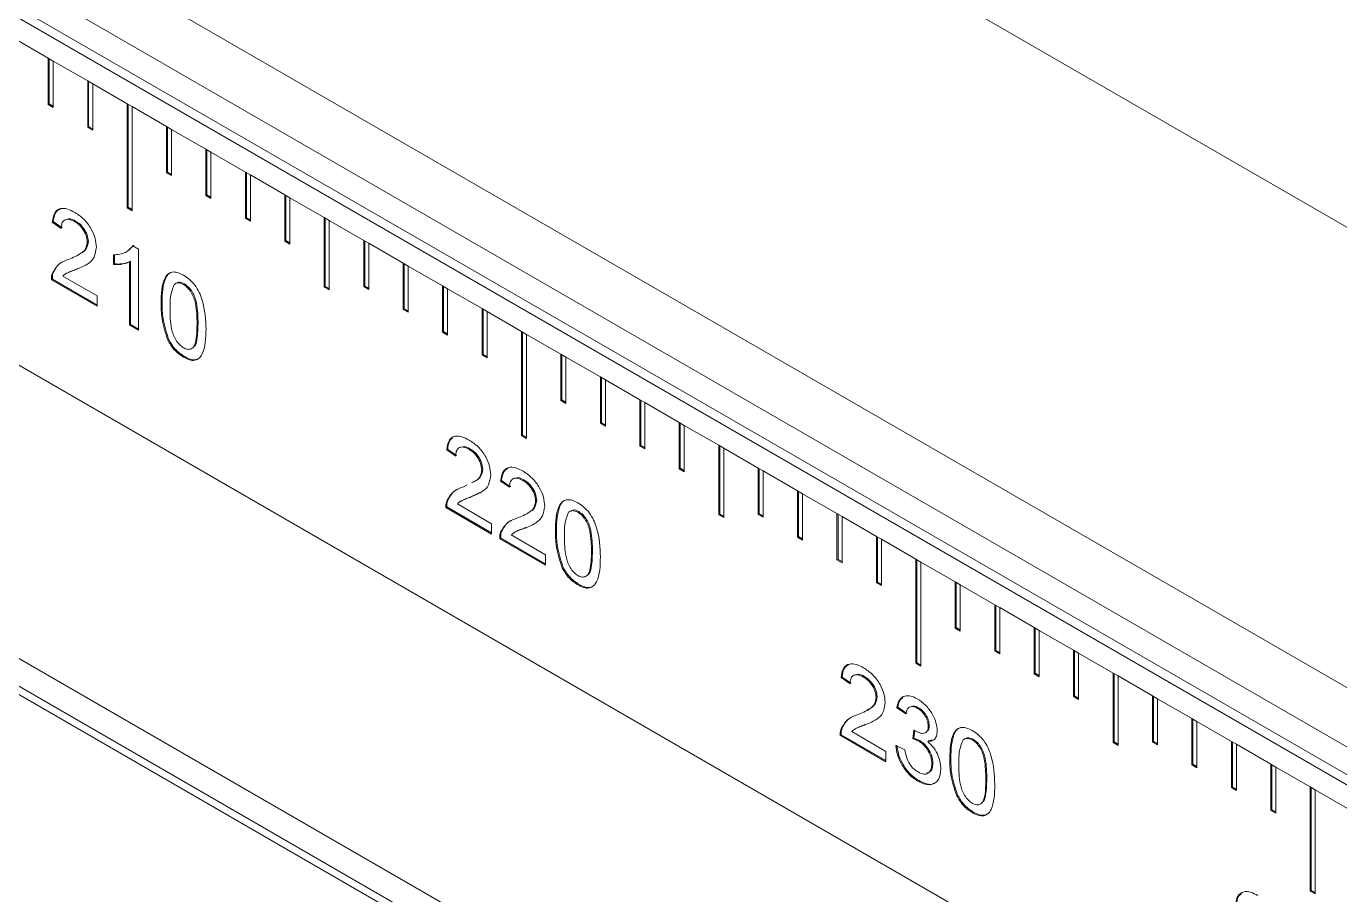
# Model space of a CAD drawing. Header units: inches. Extents: x 0.1 to 10.9, y 0 to 8.5.
# Drawn here: x 10.1763 to 10.4854, y 2.1409 to 2.3452 of the extents above; entities that cross this region are included whole.
import ezdxf

# ---------------------------------------------------------------- set-up
doc = ezdxf.new("R2010")
doc.units = ezdxf.units.IN
doc.header["$MEASUREMENT"] = 0

msp = doc.modelspace()

# ---------------------------------------------------------------- linework, layer by layer
at = {"color": 7, "linetype": 'Continuous', "lineweight": 18}
for p, q in [((10.68791, 2.18192), (8.36789, 3.52124)), ((10.5941, 2.12777), (8.27408, 3.46708)), ((8.25428, 3.45565), (10.5743, 2.11634)), ((10.57637, 2.11753), (8.25635, 3.45685)), ((10.5941, 2.11386), (8.27408, 3.45318)), ((8.25428, 3.374), (10.56959, 2.0374)), ((10.5743, 2.03468), (8.25428, 3.374)), ((10.57666, 1.95585), (8.25664, 3.29517)), ((8.25831, 3.29613), (10.57833, 1.95682)), ((10.59669, 1.95278), (8.27668, 3.2921)), ((10.1815, 2.33765), (10.1734, 2.34233)), ((10.18268, 2.33697), (10.1815, 2.33765)), ((10.1815, 2.33765), (10.1815, 2.32677)), ((10.18173, 2.33752), (10.18173, 2.3269)), ((10.19078, 2.3323), (10.18268, 2.33697)), ((10.18268, 2.32609), (10.18268, 2.33697)), ((10.19196, 2.33162), (10.19078, 2.3323)), ((10.19078, 2.3323), (10.19078, 2.32141)), ((10.19101, 2.33216), (10.19101, 2.32155)), ((10.20006, 2.32694), (10.19196, 2.33162)), ((10.19196, 2.32073), (10.19196, 2.33162)), ((10.18173, 2.3269), (10.1815, 2.32677)), ((10.1815, 2.32677), (10.18268, 2.32609)), ((10.18173, 2.3269), (10.18268, 2.32636)), ((10.20124, 2.32626), (10.20006, 2.32694)), ((10.20006, 2.32694), (10.20006, 2.30244)), ((10.20029, 2.3268), (10.20029, 2.30258)), ((10.20934, 2.32158), (10.20124, 2.32626)), ((10.20124, 2.30176), (10.20124, 2.32626)), ((10.19101, 2.32155), (10.19078, 2.32141)), ((10.19078, 2.32141), (10.19196, 2.32073)), ((10.19101, 2.32155), (10.19196, 2.321)), ((10.21052, 2.3209), (10.20934, 2.32158)), ((10.20934, 2.32158), (10.20934, 2.3107)), ((10.20957, 2.32145), (10.20957, 2.31083)), ((10.21862, 2.31623), (10.21052, 2.3209)), ((10.21052, 2.31002), (10.21052, 2.3209)), ((10.21979, 2.31555), (10.21862, 2.31623)), ((10.21862, 2.31623), (10.21862, 2.30534)), ((10.21885, 2.31609), (10.21885, 2.30548)), ((10.2279, 2.31087), (10.21979, 2.31555)), ((10.21979, 2.30466), (10.21979, 2.31555)), ((10.20957, 2.31083), (10.20934, 2.3107)), ((10.20934, 2.3107), (10.21052, 2.31002)), ((10.20957, 2.31083), (10.21052, 2.31029)), ((10.22907, 2.31019), (10.2279, 2.31087)), ((10.2279, 2.31087), (10.2279, 2.29998)), ((10.22813, 2.31073), (10.22813, 2.30012)), ((10.23718, 2.30551), (10.22907, 2.31019)), ((10.22907, 2.2993), (10.22907, 2.31019)), ((10.23835, 2.30483), (10.23718, 2.30551)), ((10.23718, 2.30551), (10.23718, 2.29463)), ((10.20029, 2.30258), (10.20006, 2.30244)), ((10.20006, 2.30244), (10.20124, 2.30176)), ((10.20029, 2.30258), (10.20124, 2.30204)), ((10.21885, 2.30548), (10.21862, 2.30534)), ((10.21862, 2.30534), (10.21979, 2.30466)), ((10.21885, 2.30548), (10.21979, 2.30493)), ((10.23741, 2.30538), (10.23741, 2.29476)), ((10.24646, 2.30016), (10.23835, 2.30483)), ((10.23835, 2.29394), (10.23835, 2.30483)), ((10.18793, 2.29935), (10.1877, 2.29922)), ((10.22813, 2.30012), (10.2279, 2.29998)), ((10.2279, 2.29998), (10.22907, 2.2993)), ((10.22813, 2.30012), (10.22907, 2.29957)), ((10.24763, 2.29948), (10.24646, 2.30016)), ((10.24646, 2.30016), (10.24646, 2.28382)), ((10.24669, 2.30002), (10.24669, 2.28396)), ((10.25573, 2.2948), (10.24763, 2.29948)), ((10.24763, 2.28314), (10.24763, 2.29948)), ((10.18269, 2.2992), (10.18246, 2.29907)), ((10.18457, 2.2976), (10.18246, 2.29907)), ((10.18481, 2.29774), (10.18269, 2.2992)), ((10.19094, 2.29453), (10.1907, 2.2944)), ((10.20049, 2.2926), (10.20164, 2.29364)), ((10.2014, 2.2935), (10.20276, 2.29272)), ((10.23741, 2.29476), (10.23718, 2.29463)), ((10.23718, 2.29463), (10.23835, 2.29394)), ((10.23741, 2.29476), (10.23835, 2.29422)), ((10.25691, 2.29412), (10.25573, 2.2948)), ((10.25573, 2.2948), (10.25573, 2.28391)), ((10.25597, 2.29466), (10.25597, 2.28405)), ((10.26501, 2.28944), (10.25691, 2.29412)), ((10.25691, 2.28323), (10.25691, 2.29412)), ((10.19684, 2.28912), (10.19684, 2.29137)), ((10.19707, 2.28926), (10.19707, 2.29151)), ((10.20276, 2.29272), (10.20276, 2.27366)), ((10.1827, 2.28721), (10.18247, 2.28708)), ((10.18598, 2.28714), (10.18569, 2.28697)), ((10.18848, 2.28816), (10.18824, 2.28802)), ((10.19707, 2.28926), (10.19684, 2.28912)), ((10.20088, 2.28987), (10.20065, 2.28973)), ((10.20065, 2.27489), (10.20065, 2.28973)), ((10.20088, 2.27502), (10.20088, 2.28987)), ((10.26619, 2.28876), (10.26501, 2.28944)), ((10.26501, 2.28944), (10.26501, 2.27855)), ((10.26525, 2.28931), (10.26525, 2.27869)), ((10.27429, 2.28408), (10.26619, 2.28876)), ((10.26619, 2.27787), (10.26619, 2.28876)), ((10.18248, 2.28565), (10.18224, 2.28551)), ((10.19303, 2.27928), (10.18224, 2.28551)), ((10.19303, 2.27955), (10.18248, 2.28565)), ((10.18496, 2.28638), (10.19303, 2.28172)), ((10.21171, 2.28478), (10.21142, 2.28461)), ((10.21355, 2.28456), (10.21332, 2.28443)), ((10.24669, 2.28396), (10.24646, 2.28382)), ((10.24669, 2.28396), (10.24763, 2.28342)), ((10.25597, 2.28405), (10.25573, 2.28391)), ((10.25573, 2.28391), (10.25691, 2.28323)), ((10.25597, 2.28405), (10.25691, 2.2835)), ((10.27547, 2.2834), (10.27429, 2.28408)), ((10.27429, 2.28408), (10.27429, 2.2732)), ((10.27453, 2.28395), (10.27453, 2.27333)), ((10.19303, 2.28172), (10.19303, 2.27928)), ((10.24646, 2.28382), (10.24763, 2.28314)), ((10.28357, 2.27873), (10.27547, 2.2834)), ((10.27547, 2.27252), (10.27547, 2.2834)), ((10.20829, 2.28014), (10.20805, 2.28001)), ((10.26525, 2.27869), (10.26501, 2.27855)), ((10.26501, 2.27855), (10.26619, 2.27787)), ((10.26525, 2.27869), (10.26619, 2.27815)), ((10.28475, 2.27805), (10.28357, 2.27873)), ((10.28357, 2.27873), (10.28357, 2.26784)), ((10.28381, 2.27859), (10.28381, 2.26798)), ((10.29285, 2.27337), (10.28475, 2.27805)), ((10.28475, 2.26716), (10.28475, 2.27805)), ((10.20088, 2.27502), (10.20065, 2.27489)), ((10.20276, 2.27366), (10.20065, 2.27489)), ((10.20276, 2.27394), (10.20088, 2.27502)), ((10.21675, 2.27527), (10.21651, 2.27513)), ((10.27453, 2.27333), (10.27429, 2.2732)), ((10.27429, 2.2732), (10.27547, 2.27252)), ((10.27453, 2.27333), (10.27547, 2.27279)), ((10.29403, 2.27269), (10.29285, 2.27337)), ((10.29285, 2.27337), (10.29285, 2.24887)), ((10.29309, 2.27323), (10.29309, 2.24901)), ((10.30213, 2.26801), (10.29403, 2.27269)), ((10.29403, 2.24819), (10.29403, 2.27269)), ((10.20989, 2.27141), (10.20965, 2.27128)), ((10.21357, 2.26745), (10.21334, 2.26732)), ((10.28381, 2.26798), (10.28357, 2.26784)), ((10.28357, 2.26784), (10.28475, 2.26716)), ((10.28381, 2.26798), (10.28475, 2.26743)), ((10.30331, 2.26733), (10.30213, 2.26801)), ((10.30213, 2.26801), (10.30213, 2.25713)), ((10.30237, 2.26788), (10.30237, 2.25726)), ((10.31141, 2.26266), (10.30331, 2.26733)), ((10.30331, 2.25645), (10.30331, 2.26733)), ((10.31259, 2.26198), (10.31141, 2.26266)), ((10.31141, 2.26266), (10.31141, 2.25177)), ((10.31165, 2.26252), (10.31165, 2.25191)), ((10.32069, 2.2573), (10.31259, 2.26198)), ((10.31259, 2.25109), (10.31259, 2.26198)), ((10.30237, 2.25726), (10.30213, 2.25713)), ((10.30213, 2.25713), (10.30331, 2.25645)), ((10.30237, 2.25726), (10.30331, 2.25672)), ((10.32187, 2.25662), (10.32069, 2.2573)), ((10.32069, 2.2573), (10.32069, 2.24641)), ((10.32093, 2.25716), (10.32093, 2.24655)), ((10.32997, 2.25194), (10.32187, 2.25662)), ((10.32187, 2.24573), (10.32187, 2.25662)), ((10.31165, 2.25191), (10.31141, 2.25177)), ((10.31141, 2.25177), (10.31259, 2.25109)), ((10.31165, 2.25191), (10.31259, 2.25136)), ((10.33115, 2.25126), (10.32997, 2.25194)), ((10.32997, 2.25194), (10.32997, 2.24106)), ((10.33021, 2.25181), (10.33021, 2.24119)), ((10.33925, 2.24659), (10.33115, 2.25126)), ((10.33115, 2.24037), (10.33115, 2.25126)), ((10.29309, 2.24901), (10.29285, 2.24887)), ((10.29285, 2.24887), (10.29403, 2.24819)), ((10.29309, 2.24901), (10.29403, 2.24847)), ((10.27549, 2.24563), (10.27525, 2.2455)), ((10.27737, 2.24403), (10.27525, 2.2455)), ((10.2776, 2.24417), (10.27549, 2.24563)), ((10.28073, 2.24578), (10.28049, 2.24565)), ((10.32093, 2.24655), (10.32069, 2.24641)), ((10.32069, 2.24641), (10.32187, 2.24573)), ((10.32093, 2.24655), (10.32187, 2.246)), ((10.34043, 2.24591), (10.33925, 2.24659)), ((10.33925, 2.24659), (10.33925, 2.23025)), ((10.33949, 2.24645), (10.33949, 2.23039)), ((10.34853, 2.24123), (10.34043, 2.24591)), ((10.34043, 2.22957), (10.34043, 2.24591)), ((10.28374, 2.24096), (10.2835, 2.24083)), ((10.33021, 2.24119), (10.32997, 2.24106)), ((10.32997, 2.24106), (10.33115, 2.24037)), ((10.33021, 2.24119), (10.33115, 2.24065)), ((10.34971, 2.24055), (10.34853, 2.24123)), ((10.34853, 2.24123), (10.34853, 2.23034)), ((10.34877, 2.24109), (10.34877, 2.23048)), ((10.28818, 2.23831), (10.28794, 2.23817)), ((10.29006, 2.2367), (10.28794, 2.23817)), ((10.29029, 2.23684), (10.28818, 2.23831)), ((10.29342, 2.23846), (10.29318, 2.23832)), ((10.35781, 2.23587), (10.34971, 2.24055)), ((10.34971, 2.22966), (10.34971, 2.24055)), ((10.27907, 2.23674), (10.2801, 2.23725)), ((10.28127, 2.23459), (10.28104, 2.23445)), ((10.28373, 2.23582), (10.28127, 2.23459)), ((10.35899, 2.23519), (10.35781, 2.23587)), ((10.35781, 2.23587), (10.35781, 2.22498)), ((10.35805, 2.23574), (10.35805, 2.22512)), ((10.36709, 2.23051), (10.35899, 2.23519)), ((10.35899, 2.2243), (10.35899, 2.23519)), ((10.27528, 2.23208), (10.27504, 2.23194)), ((10.28583, 2.22571), (10.27504, 2.23194)), ((10.2755, 2.23364), (10.27526, 2.23351)), ((10.28583, 2.22598), (10.27528, 2.23208)), ((10.27776, 2.23281), (10.28583, 2.22815)), ((10.27878, 2.23357), (10.27848, 2.2334)), ((10.29643, 2.23364), (10.29619, 2.2335)), ((10.30451, 2.23121), (10.30421, 2.23104)), ((10.30635, 2.23099), (10.30611, 2.23086)), ((10.33949, 2.23039), (10.33925, 2.23025)), ((10.33925, 2.23025), (10.34043, 2.22957)), ((10.33949, 2.23039), (10.34043, 2.22985)), ((10.34877, 2.23048), (10.34853, 2.23034)), ((10.34853, 2.23034), (10.34971, 2.22966)), ((10.34877, 2.23048), (10.34971, 2.22993)), ((10.36827, 2.22983), (10.36709, 2.23051)), ((10.36709, 2.23051), (10.36709, 2.21963)), ((10.36733, 2.23038), (10.36733, 2.21976)), ((10.37637, 2.22516), (10.36827, 2.22983)), ((10.36827, 2.21895), (10.36827, 2.22983)), ((10.28583, 2.22815), (10.28583, 2.22571)), ((10.28819, 2.22632), (10.28795, 2.22618)), ((10.29045, 2.22549), (10.29852, 2.22083)), ((10.29147, 2.22624), (10.29118, 2.22607)), ((10.29397, 2.22726), (10.29373, 2.22713)), ((10.30108, 2.22657), (10.30085, 2.22644)), ((10.37755, 2.22448), (10.37637, 2.22516)), ((10.37637, 2.22516), (10.37637, 2.21427)), ((10.28797, 2.22475), (10.28773, 2.22461)), ((10.29852, 2.21839), (10.28773, 2.22461)), ((10.29852, 2.21866), (10.28797, 2.22475)), ((10.35805, 2.22512), (10.35781, 2.22498)), ((10.35781, 2.22498), (10.35899, 2.2243)), ((10.35805, 2.22512), (10.35899, 2.22458)), ((10.37661, 2.22502), (10.37661, 2.21441)), ((10.38565, 2.2198), (10.37755, 2.22448)), ((10.37755, 2.21359), (10.37755, 2.22448)), ((10.29852, 2.22083), (10.29852, 2.21839)), ((10.30954, 2.2217), (10.30931, 2.22156)), ((10.36733, 2.21976), (10.36709, 2.21963)), ((10.36709, 2.21963), (10.36827, 2.21895)), ((10.36733, 2.21976), (10.36827, 2.21922)), ((10.38683, 2.21912), (10.38565, 2.2198)), ((10.38565, 2.2198), (10.38565, 2.1953)), ((10.38589, 2.21966), (10.38589, 2.19544)), ((10.39493, 2.21444), (10.38683, 2.21912)), ((10.38683, 2.19462), (10.38683, 2.21912)), ((10.30268, 2.21784), (10.30245, 2.21771)), ((10.30637, 2.21388), (10.30613, 2.21375)), ((10.37661, 2.21441), (10.37637, 2.21427)), ((10.37637, 2.21427), (10.37755, 2.21359)), ((10.37661, 2.21441), (10.37755, 2.21386)), ((10.39611, 2.21376), (10.39493, 2.21444)), ((10.39493, 2.21444), (10.39493, 2.20356)), ((10.39516, 2.21431), (10.39516, 2.20369)), ((10.40421, 2.20909), (10.39611, 2.21376)), ((10.39611, 2.20288), (10.39611, 2.21376)), ((10.40539, 2.20841), (10.40421, 2.20909)), ((10.40421, 2.20909), (10.40421, 2.1982)), ((10.40444, 2.20895), (10.40444, 2.19834)), ((10.41349, 2.20373), (10.40539, 2.20841)), ((10.40539, 2.19752), (10.40539, 2.20841)), ((10.39516, 2.20369), (10.39493, 2.20356)), ((10.39493, 2.20356), (10.39611, 2.20288)), ((10.39516, 2.20369), (10.39611, 2.20315)), ((10.41467, 2.20305), (10.41349, 2.20373)), ((10.41349, 2.20373), (10.41349, 2.19284)), ((10.41372, 2.20359), (10.41372, 2.19298)), ((10.42277, 2.19837), (10.41467, 2.20305)), ((10.41467, 2.19216), (10.41467, 2.20305)), ((10.40444, 2.19834), (10.40421, 2.1982)), ((10.40421, 2.1982), (10.40539, 2.19752)), ((10.40444, 2.19834), (10.40539, 2.19779)), ((10.42395, 2.19769), (10.42277, 2.19837)), ((10.42277, 2.19837), (10.42277, 2.18749)), ((10.423, 2.19824), (10.423, 2.18762)), ((10.43205, 2.19302), (10.42395, 2.19769)), ((10.42395, 2.1868), (10.42395, 2.19769)), ((10.38589, 2.19544), (10.38565, 2.1953)), ((10.38565, 2.1953), (10.38683, 2.19462)), ((10.38589, 2.19544), (10.38683, 2.1949)), ((10.36828, 2.19206), (10.36805, 2.19193)), ((10.37016, 2.19046), (10.36805, 2.19193)), ((10.3704, 2.1906), (10.36828, 2.19206)), ((10.37353, 2.19221), (10.37329, 2.19208)), ((10.41372, 2.19298), (10.41349, 2.19284)), ((10.41349, 2.19284), (10.41467, 2.19216)), ((10.41372, 2.19298), (10.41467, 2.19243)), ((10.43323, 2.19233), (10.43205, 2.19302)), ((10.43205, 2.19302), (10.43205, 2.17668)), ((10.43228, 2.19288), (10.43228, 2.17682)), ((10.44133, 2.18766), (10.43323, 2.19233)), ((10.43323, 2.176), (10.43323, 2.19233)), ((10.37653, 2.18739), (10.3763, 2.18726)), ((10.3814, 2.18498), (10.38116, 2.18484)), ((10.38351, 2.18351), (10.3814, 2.18498)), ((10.423, 2.18762), (10.42277, 2.18749)), ((10.42277, 2.18749), (10.42395, 2.1868)), ((10.423, 2.18762), (10.42395, 2.18708)), ((10.44251, 2.18698), (10.44133, 2.18766)), ((10.44133, 2.18766), (10.44133, 2.17677)), ((10.44156, 2.18752), (10.44156, 2.17691)), ((10.45061, 2.1823), (10.44251, 2.18698)), ((10.44251, 2.17609), (10.44251, 2.18698)), ((10.38328, 2.18338), (10.38116, 2.18484)), ((10.38629, 2.18484), (10.38605, 2.18471)), ((10.45179, 2.18162), (10.45061, 2.1823)), ((10.45061, 2.1823), (10.45061, 2.17141)), ((10.45084, 2.18217), (10.45084, 2.17155)), ((10.36829, 2.18007), (10.36806, 2.17994)), ((10.37055, 2.17924), (10.37862, 2.17458)), ((10.37157, 2.18), (10.37128, 2.17983)), ((10.37407, 2.18102), (10.37383, 2.18088)), ((10.38495, 2.17753), (10.38517, 2.1796)), ((10.38519, 2.17766), (10.38537, 2.17946)), ((10.3888, 2.18067), (10.38857, 2.18053)), ((10.45989, 2.17694), (10.45179, 2.18162)), ((10.45179, 2.17073), (10.45179, 2.18162)), ((10.36807, 2.17851), (10.36784, 2.17837)), ((10.37862, 2.17214), (10.36784, 2.17837)), ((10.37862, 2.17241), (10.36807, 2.17851)), ((10.38095, 2.17593), (10.38307, 2.17495)), ((10.38519, 2.17766), (10.38495, 2.17753)), ((10.38655, 2.17713), (10.38632, 2.177)), ((10.38867, 2.17705), (10.38843, 2.17691)), ((10.38949, 2.17727), (10.38867, 2.17705)), ((10.3973, 2.17764), (10.39701, 2.17747)), ((10.39914, 2.17742), (10.39891, 2.17729)), ((10.43228, 2.17682), (10.43205, 2.17668)), ((10.43205, 2.17668), (10.43323, 2.176)), ((10.43228, 2.17682), (10.43323, 2.17628)), ((10.44156, 2.17691), (10.44133, 2.17677)), ((10.44133, 2.17677), (10.44251, 2.17609)), ((10.44156, 2.17691), (10.44251, 2.17636)), ((10.46106, 2.17626), (10.45989, 2.17694)), ((10.45989, 2.17694), (10.45989, 2.16606)), ((10.46012, 2.17681), (10.46012, 2.16619)), ((10.46917, 2.17159), (10.46106, 2.17626)), ((10.46106, 2.16538), (10.46106, 2.17626)), ((10.37862, 2.17458), (10.37862, 2.17214)), ((10.39388, 2.173), (10.39364, 2.17287)), ((10.38965, 2.1718), (10.38941, 2.17167)), ((10.45084, 2.17155), (10.45061, 2.17141)), ((10.45061, 2.17141), (10.45179, 2.17073)), ((10.45084, 2.17155), (10.45179, 2.17101)), ((10.47034, 2.17091), (10.46917, 2.17159)), ((10.46917, 2.17159), (10.46917, 2.1607)), ((10.4694, 2.17145), (10.4694, 2.16084)), ((10.47845, 2.16623), (10.47034, 2.17091)), ((10.47034, 2.16002), (10.47034, 2.17091)), ((10.38632, 2.16773), (10.38608, 2.16759)), ((10.40234, 2.16813), (10.4021, 2.16799)), ((10.39548, 2.16427), (10.39525, 2.16414)), ((10.46012, 2.16619), (10.45989, 2.16606)), ((10.45989, 2.16606), (10.46106, 2.16538)), ((10.46012, 2.16619), (10.46106, 2.16565)), ((10.47962, 2.16555), (10.47845, 2.16623)), ((10.47845, 2.16623), (10.47845, 2.14173)), ((10.47868, 2.16609), (10.47868, 2.14187)), ((10.48773, 2.16087), (10.47962, 2.16555)), ((10.47962, 2.14105), (10.47962, 2.16555)), ((10.39917, 2.16031), (10.39893, 2.16017)), ((10.4694, 2.16084), (10.46917, 2.1607)), ((10.46917, 2.1607), (10.47034, 2.16002)), ((10.4694, 2.16084), (10.47034, 2.16029)), ((10.47868, 2.14187), (10.47845, 2.14173)), ((10.47845, 2.14173), (10.47962, 2.14105)), ((10.47868, 2.14187), (10.47962, 2.14133))]:
    msp.add_line(p, q, dxfattribs=at)
for points, knots in [([(10.18246, 2.29907), (10.18258, 2.29984), (10.18282, 2.30139), (10.18424, 2.30244), (10.18601, 2.30228), (10.18716, 2.30169), (10.18774, 2.30139)], [0, 0, 0, 0, 0.280256, 0.558866, 0.779117, 1, 1, 1, 1]), ([(10.18269, 2.2992), (10.1828, 2.3), (10.183, 2.3015), (10.18402, 2.30202), (10.18449, 2.30226)], [0, 0, 0, 0, 0.537162, 1, 1, 1, 1]), ([(10.1877, 2.29922), (10.18724, 2.29944), (10.18633, 2.29989), (10.18523, 2.29967), (10.18465, 2.29879), (10.1846, 2.298), (10.18457, 2.2976)], [0, 0, 0, 0, 0.280431, 0.55946, 0.779357, 1, 1, 1, 1]), ([(10.18793, 2.29935), (10.18746, 2.29961), (10.18675, 2.29999), (10.18621, 2.29981), (10.18602, 2.29975)], [0, 0, 0, 0, 0.662051, 1, 1, 1, 1]), ([(10.18774, 2.30139), (10.18846, 2.30091), (10.1899, 2.29997), (10.19162, 2.29766), (10.19267, 2.29524), (10.19277, 2.29388), (10.19282, 2.2932)], [0, 0, 0, 0, 0.280492, 0.559664, 0.7797671, 1, 1, 1, 1]), ([(10.19094, 2.29453), (10.19088, 2.29505), (10.19077, 2.29609), (10.18992, 2.29761), (10.18893, 2.29871), (10.18826, 2.29914), (10.18793, 2.29935)], [0, 0, 0, 0, 0.279069, 0.55859, 0.779053, 1, 1, 1, 1]), ([(10.1907, 2.2944), (10.19065, 2.29492), (10.19054, 2.29595), (10.18968, 2.29747), (10.18869, 2.29857), (10.18803, 2.299), (10.1877, 2.29922)], [0, 0, 0, 0, 0.279069, 0.55859, 0.779053, 1, 1, 1, 1]), ([(10.18627, 2.29031), (10.18732, 2.29074), (10.18879, 2.29135), (10.19041, 2.29268), (10.19061, 2.29382), (10.1907, 2.2944)], [0, 0, 0, 0, 0.561302, 0.781371, 1, 1, 1, 1]), ([(10.19282, 2.2932), (10.19271, 2.29235), (10.19248, 2.29066), (10.19071, 2.28905), (10.18918, 2.28841), (10.18824, 2.28802)], [0, 0, 0, 0, 0.278756, 0.558831, 1, 1, 1, 1]), ([(10.18924, 2.29181), (10.18935, 2.29186), (10.18986, 2.2921), (10.19064, 2.29283), (10.19084, 2.29397), (10.19094, 2.29453)], [0, 0, 0, 0, 0.118446, 0.5606688, 1, 1, 1, 1]), ([(10.19684, 2.29137), (10.19787, 2.29145), (10.1997, 2.29159), (10.20088, 2.29292), (10.2014, 2.2935)], [0, 0, 0, 0, 0.560432, 1, 1, 1, 1]), ([(10.18247, 2.28708), (10.18299, 2.28795), (10.18394, 2.28953), (10.18556, 2.29007), (10.18627, 2.29031)], [0, 0, 0, 0, 0.5583683, 1, 1, 1, 1]), ([(10.18224, 2.28551), (10.18225, 2.28583), (10.18226, 2.2864), (10.1824, 2.28687), (10.18247, 2.28708)], [0, 0, 0, 0, 0.559966, 1, 1, 1, 1]), ([(10.18248, 2.28565), (10.18249, 2.28597), (10.1825, 2.28654), (10.18264, 2.28701), (10.1827, 2.28721)], [0, 0, 0, 0, 0.559966, 1, 1, 1, 1]), ([(10.1827, 2.28721), (10.1832, 2.28814), (10.18382, 2.28929), (10.18491, 2.28973), (10.18513, 2.28982)], [0, 0, 0, 0, 0.800045, 1, 1, 1, 1]), ([(10.18824, 2.28802), (10.18785, 2.28788), (10.1872, 2.28763), (10.18631, 2.28728), (10.18556, 2.28695), (10.18516, 2.28657), (10.18496, 2.28638)], [0, 0, 0, 0, 0.340043, 0.560064, 0.780067, 1, 1, 1, 1]), ([(10.18848, 2.28816), (10.18809, 2.28801), (10.18744, 2.28776), (10.18658, 2.28744), (10.18615, 2.28721), (10.18596, 2.28711)], [0, 0, 0, 0, 0.460391, 0.758283, 1, 1, 1, 1]), ([(10.20065, 2.28973), (10.19999, 2.28948), (10.19882, 2.28904), (10.19745, 2.2891), (10.19684, 2.28912)], [0, 0, 0, 0, 0.559705, 1, 1, 1, 1]), ([(10.20088, 2.28987), (10.20023, 2.28962), (10.19906, 2.28917), (10.19768, 2.28923), (10.19707, 2.28926)], [0, 0, 0, 0, 0.559705, 1, 1, 1, 1]), ([(10.20805, 2.28001), (10.20808, 2.28107), (10.20813, 2.28319), (10.20866, 2.28555), (10.20959, 2.2869), (10.21062, 2.28744), (10.21194, 2.28732), (10.21287, 2.28685), (10.21334, 2.28661)], [0, 0, 0, 0, 0.25049, 0.500349, 0.625423, 0.750205, 0.87498, 1, 1, 1, 1]), ([(10.20829, 2.28014), (10.20831, 2.28121), (10.20836, 2.28334), (10.20891, 2.28566), (10.20975, 2.28699), (10.21038, 2.28723), (10.21065, 2.28734)], [0, 0, 0, 0, 0.348274, 0.695671, 0.86957, 1, 1, 1, 1]), ([(10.21112, 2.28439), (10.21078, 2.28348), (10.21016, 2.28184), (10.21016, 2.27973), (10.21017, 2.2788)], [0, 0, 0, 0, 0.5580618, 1, 1, 1, 1]), ([(10.21332, 2.28443), (10.21283, 2.28463), (10.21195, 2.28499), (10.21138, 2.28457), (10.21112, 2.28439)], [0, 0, 0, 0, 0.55834, 1, 1, 1, 1]), ([(10.21355, 2.28456), (10.21306, 2.28479), (10.21234, 2.28511), (10.21186, 2.2848), (10.21172, 2.2847)], [0, 0, 0, 0, 0.692035, 1, 1, 1, 1]), ([(10.21651, 2.27513), (10.2165, 2.2767), (10.21648, 2.27867), (10.21581, 2.28127), (10.21518, 2.28256), (10.21433, 2.28373), (10.21365, 2.2842), (10.21332, 2.28443)], [0, 0, 0, 0, 0.500352, 0.625529, 0.750516, 0.875255, 1, 1, 1, 1]), ([(10.21334, 2.28661), (10.21381, 2.28631), (10.21474, 2.2857), (10.21605, 2.2843), (10.21711, 2.28258), (10.21841, 2.27893), (10.21853, 2.27614), (10.21863, 2.2739)], [0, 0, 0, 0, 0.125383, 0.250634, 0.375701, 0.501117, 1, 1, 1, 1]), ([(10.21675, 2.27527), (10.21673, 2.27684), (10.21671, 2.2788), (10.21605, 2.28141), (10.21542, 2.28269), (10.21456, 2.28387), (10.21389, 2.28433), (10.21355, 2.28456)], [0, 0, 0, 0, 0.500352, 0.625529, 0.750516, 0.875255, 1, 1, 1, 1]), ([(10.20965, 2.27128), (10.20909, 2.27299), (10.20808, 2.27605), (10.20806, 2.2788), (10.20805, 2.28001)], [0, 0, 0, 0, 0.5579733, 1, 1, 1, 1]), ([(10.20989, 2.27141), (10.20933, 2.27312), (10.20832, 2.27619), (10.2083, 2.27893), (10.20829, 2.28014)], [0, 0, 0, 0, 0.5579733, 1, 1, 1, 1]), ([(10.21017, 2.2788), (10.21018, 2.27723), (10.2102, 2.27527), (10.21084, 2.27268), (10.21149, 2.2714), (10.21233, 2.27022), (10.213, 2.26975), (10.21334, 2.26951)], [0, 0, 0, 0, 0.500363, 0.625568, 0.750538, 0.875304, 1, 1, 1, 1]), ([(10.21334, 2.26951), (10.21367, 2.26936), (10.21435, 2.26906), (10.21519, 2.26926), (10.21583, 2.2698), (10.21647, 2.27165), (10.21649, 2.27359), (10.21651, 2.27513)], [0, 0, 0, 0, 0.1246576, 0.2493906, 0.3743768, 0.4995896, 1, 1, 1, 1]), ([(10.21577, 2.26979), (10.21585, 2.26985), (10.21616, 2.27009), (10.21667, 2.27185), (10.21671, 2.27375), (10.21675, 2.27527)], [0, 0, 0, 0, 0.072724, 0.25831, 1, 1, 1, 1]), ([(10.21863, 2.2739), (10.2186, 2.27284), (10.21855, 2.27072), (10.21801, 2.26837), (10.21708, 2.26702), (10.21605, 2.26649), (10.21474, 2.2666), (10.21381, 2.26708), (10.21334, 2.26732)], [0, 0, 0, 0, 0.250473, 0.500354, 0.625397, 0.750179, 0.874971, 1, 1, 1, 1]), ([(10.21334, 2.26732), (10.21254, 2.26785), (10.21113, 2.26881), (10.2101, 2.27052), (10.20965, 2.27128)], [0, 0, 0, 0, 0.559716, 1, 1, 1, 1]), ([(10.21357, 2.26745), (10.21278, 2.26799), (10.21136, 2.26895), (10.21034, 2.27066), (10.20989, 2.27141)], [0, 0, 0, 0, 0.559716, 1, 1, 1, 1]), ([(10.21651, 2.26686), (10.21642, 2.26682), (10.216, 2.26658), (10.21496, 2.26676), (10.21404, 2.26722), (10.21357, 2.26745)], [0, 0, 0, 0, 0.11598, 0.557571, 1, 1, 1, 1]), ([(10.27525, 2.2455), (10.27537, 2.24627), (10.27562, 2.24782), (10.27703, 2.24887), (10.2788, 2.24871), (10.27996, 2.24812), (10.28054, 2.24782)], [0, 0, 0, 0, 0.2802565, 0.5588664, 0.7791167, 1, 1, 1, 1]), ([(10.27549, 2.24563), (10.27557, 2.24646), (10.27569, 2.24764), (10.27643, 2.24808), (10.27665, 2.24821)], [0, 0, 0, 0, 0.7059825, 1, 1, 1, 1]), ([(10.28054, 2.24782), (10.28126, 2.24734), (10.2827, 2.2464), (10.28442, 2.24409), (10.28546, 2.24167), (10.28556, 2.24031), (10.28562, 2.23963)], [0, 0, 0, 0, 0.280492, 0.559664, 0.779767, 1, 1, 1, 1]), ([(10.28049, 2.24565), (10.28004, 2.24587), (10.27913, 2.24632), (10.27803, 2.2461), (10.27745, 2.24522), (10.27739, 2.24443), (10.27737, 2.24403)], [0, 0, 0, 0, 0.2804308, 0.5594605, 0.7793567, 1, 1, 1, 1]), ([(10.28073, 2.24578), (10.28026, 2.24604), (10.27955, 2.24642), (10.279, 2.24624), (10.27882, 2.24618)], [0, 0, 0, 0, 0.662051, 1, 1, 1, 1]), ([(10.2835, 2.24083), (10.28344, 2.24134), (10.28333, 2.24238), (10.28248, 2.2439), (10.28149, 2.245), (10.28082, 2.24543), (10.28049, 2.24565)], [0, 0, 0, 0, 0.279069, 0.55859, 0.779053, 1, 1, 1, 1]), ([(10.28374, 2.24096), (10.28368, 2.24148), (10.28357, 2.24252), (10.28272, 2.24404), (10.28172, 2.24514), (10.28106, 2.24557), (10.28073, 2.24578)], [0, 0, 0, 0, 0.279069, 0.55859, 0.779053, 1, 1, 1, 1]), ([(10.28109, 2.23775), (10.28144, 2.2379), (10.2822, 2.23824), (10.28321, 2.23911), (10.2834, 2.24026), (10.2835, 2.24083)], [0, 0, 0, 0, 0.302298, 0.652293, 1, 1, 1, 1]), ([(10.28132, 2.23789), (10.28168, 2.23804), (10.28244, 2.23838), (10.28344, 2.23925), (10.28364, 2.24039), (10.28374, 2.24096)], [0, 0, 0, 0, 0.302298, 0.652293, 1, 1, 1, 1]), ([(10.28794, 2.23817), (10.28806, 2.23894), (10.28831, 2.24049), (10.28973, 2.24154), (10.2915, 2.24138), (10.29265, 2.24079), (10.29323, 2.24049)], [0, 0, 0, 0, 0.280256, 0.558866, 0.779117, 1, 1, 1, 1]), ([(10.28818, 2.23831), (10.28829, 2.23911), (10.28849, 2.2406), (10.28951, 2.24112), (10.28998, 2.24137)], [0, 0, 0, 0, 0.537162, 1, 1, 1, 1]), ([(10.28562, 2.23963), (10.2855, 2.23878), (10.28528, 2.23709), (10.2835, 2.23548), (10.28197, 2.23484), (10.28104, 2.23445)], [0, 0, 0, 0, 0.278756, 0.558831, 1, 1, 1, 1]), ([(10.29318, 2.23832), (10.29273, 2.23854), (10.29182, 2.23899), (10.29072, 2.23877), (10.29014, 2.2379), (10.29008, 2.2371), (10.29006, 2.2367)], [0, 0, 0, 0, 0.280431, 0.55946, 0.779357, 1, 1, 1, 1]), ([(10.29342, 2.23846), (10.29295, 2.23871), (10.29224, 2.2391), (10.29169, 2.23892), (10.29151, 2.23886)], [0, 0, 0, 0, 0.6620505, 1, 1, 1, 1]), ([(10.29619, 2.2335), (10.29614, 2.23402), (10.29602, 2.23506), (10.29517, 2.23657), (10.29418, 2.23768), (10.29352, 2.2381), (10.29318, 2.23832)], [0, 0, 0, 0, 0.2790686, 0.5585904, 0.779053, 1, 1, 1, 1]), ([(10.29323, 2.24049), (10.29395, 2.24002), (10.29539, 2.23907), (10.29711, 2.23676), (10.29815, 2.23434), (10.29826, 2.23298), (10.29831, 2.2323)], [0, 0, 0, 0, 0.280492, 0.559664, 0.7797671, 1, 1, 1, 1]), ([(10.29643, 2.23364), (10.29637, 2.23415), (10.29626, 2.23519), (10.29541, 2.23671), (10.29441, 2.23781), (10.29375, 2.23824), (10.29342, 2.23846)], [0, 0, 0, 0, 0.2790686, 0.5585904, 0.779053, 1, 1, 1, 1]), ([(10.27526, 2.23351), (10.27579, 2.23438), (10.27674, 2.23596), (10.27835, 2.2365), (10.27907, 2.23674)], [0, 0, 0, 0, 0.558368, 1, 1, 1, 1]), ([(10.2755, 2.23364), (10.276, 2.23457), (10.27662, 2.23572), (10.27771, 2.23616), (10.27793, 2.23625)], [0, 0, 0, 0, 0.8000448, 1, 1, 1, 1]), ([(10.28104, 2.23445), (10.28064, 2.23431), (10.28, 2.23406), (10.2791, 2.23371), (10.27836, 2.23338), (10.27796, 2.233), (10.27776, 2.23281)], [0, 0, 0, 0, 0.340043, 0.560064, 0.780067, 1, 1, 1, 1]), ([(10.28127, 2.23459), (10.28088, 2.23444), (10.28023, 2.23419), (10.27938, 2.23387), (10.27895, 2.23364), (10.27875, 2.23354)], [0, 0, 0, 0, 0.460391, 0.758283, 1, 1, 1, 1]), ([(10.27504, 2.23194), (10.27505, 2.23226), (10.27506, 2.23283), (10.2752, 2.2333), (10.27526, 2.23351)], [0, 0, 0, 0, 0.559966, 1, 1, 1, 1]), ([(10.27528, 2.23208), (10.27528, 2.2324), (10.27529, 2.23297), (10.27543, 2.23344), (10.2755, 2.23364)], [0, 0, 0, 0, 0.559966, 1, 1, 1, 1]), ([(10.29176, 2.22941), (10.29281, 2.22985), (10.29428, 2.23045), (10.2959, 2.23178), (10.2961, 2.23293), (10.29619, 2.2335)], [0, 0, 0, 0, 0.5613021, 0.7813705, 1, 1, 1, 1]), ([(10.29831, 2.2323), (10.2982, 2.23146), (10.29797, 2.22976), (10.2962, 2.22815), (10.29467, 2.22752), (10.29373, 2.22713)], [0, 0, 0, 0, 0.2787557, 0.5588313, 1, 1, 1, 1]), ([(10.29473, 2.23091), (10.29484, 2.23097), (10.29535, 2.23121), (10.29613, 2.23193), (10.29633, 2.23307), (10.29643, 2.23364)], [0, 0, 0, 0, 0.118446, 0.5606688, 1, 1, 1, 1]), ([(10.30085, 2.22644), (10.30087, 2.2275), (10.30092, 2.22962), (10.30146, 2.23198), (10.30239, 2.23333), (10.30342, 2.23387), (10.30473, 2.23375), (10.30567, 2.23328), (10.30613, 2.23304)], [0, 0, 0, 0, 0.25049, 0.500349, 0.625423, 0.750205, 0.87498, 1, 1, 1, 1]), ([(10.30108, 2.22657), (10.3011, 2.22765), (10.30114, 2.22979), (10.30174, 2.23204), (10.30235, 2.23323), (10.30271, 2.23341), (10.30273, 2.23341)], [0, 0, 0, 0, 0.39644, 0.791881, 0.98983, 1, 1, 1, 1]), ([(10.30635, 2.23099), (10.30585, 2.23122), (10.30514, 2.23154), (10.30466, 2.23123), (10.30451, 2.23113)], [0, 0, 0, 0, 0.692035, 1, 1, 1, 1]), ([(10.30613, 2.23304), (10.3066, 2.23274), (10.30754, 2.23213), (10.30885, 2.23073), (10.3099, 2.22901), (10.31121, 2.22536), (10.31133, 2.22257), (10.31142, 2.22033)], [0, 0, 0, 0, 0.125383, 0.250634, 0.375701, 0.501117, 1, 1, 1, 1]), ([(10.28795, 2.22618), (10.28848, 2.22706), (10.28943, 2.22863), (10.29104, 2.22917), (10.29176, 2.22941)], [0, 0, 0, 0, 0.558368, 1, 1, 1, 1]), ([(10.28819, 2.22632), (10.28869, 2.22724), (10.28931, 2.2284), (10.2904, 2.22883), (10.29062, 2.22892)], [0, 0, 0, 0, 0.800045, 1, 1, 1, 1]), ([(10.30392, 2.23082), (10.30357, 2.22991), (10.30296, 2.22827), (10.30296, 2.22616), (10.30296, 2.22523)], [0, 0, 0, 0, 0.558062, 1, 1, 1, 1]), ([(10.30611, 2.23086), (10.30562, 2.23106), (10.30475, 2.23142), (10.30417, 2.231), (10.30392, 2.23082)], [0, 0, 0, 0, 0.55834, 1, 1, 1, 1]), ([(10.30931, 2.22156), (10.30929, 2.22313), (10.30927, 2.2251), (10.30861, 2.2277), (10.30798, 2.22899), (10.30712, 2.23016), (10.30645, 2.23063), (10.30611, 2.23086)], [0, 0, 0, 0, 0.5003519, 0.6255292, 0.7505162, 0.8752553, 1, 1, 1, 1]), ([(10.30954, 2.2217), (10.30953, 2.22327), (10.30951, 2.22523), (10.30885, 2.22784), (10.30821, 2.22912), (10.30736, 2.2303), (10.30668, 2.23076), (10.30635, 2.23099)], [0, 0, 0, 0, 0.5003519, 0.6255292, 0.7505162, 0.8752553, 1, 1, 1, 1]), ([(10.28773, 2.22461), (10.28774, 2.22493), (10.28775, 2.2255), (10.28789, 2.22597), (10.28795, 2.22618)], [0, 0, 0, 0, 0.559966, 1, 1, 1, 1]), ([(10.28797, 2.22475), (10.28797, 2.22507), (10.28798, 2.22564), (10.28813, 2.22611), (10.28819, 2.22632)], [0, 0, 0, 0, 0.559966, 1, 1, 1, 1]), ([(10.29373, 2.22713), (10.29334, 2.22698), (10.29269, 2.22674), (10.2918, 2.22638), (10.29105, 2.22605), (10.29065, 2.22567), (10.29045, 2.22549)], [0, 0, 0, 0, 0.340043, 0.560064, 0.780067, 1, 1, 1, 1]), ([(10.29397, 2.22726), (10.29357, 2.22711), (10.29293, 2.22687), (10.29207, 2.22654), (10.29164, 2.22632), (10.29145, 2.22622)], [0, 0, 0, 0, 0.460391, 0.758283, 1, 1, 1, 1]), ([(10.30245, 2.21771), (10.30189, 2.21942), (10.30088, 2.22248), (10.30086, 2.22523), (10.30085, 2.22644)], [0, 0, 0, 0, 0.5579733, 1, 1, 1, 1]), ([(10.30268, 2.21784), (10.30212, 2.21955), (10.30111, 2.22262), (10.30109, 2.22536), (10.30108, 2.22657)], [0, 0, 0, 0, 0.5579733, 1, 1, 1, 1]), ([(10.30296, 2.22523), (10.30298, 2.22366), (10.303, 2.2217), (10.30364, 2.21911), (10.30428, 2.21783), (10.30512, 2.21665), (10.3058, 2.21618), (10.30613, 2.21594)], [0, 0, 0, 0, 0.500363, 0.625568, 0.750538, 0.875304, 1, 1, 1, 1]), ([(10.30613, 2.21594), (10.30647, 2.21579), (10.30714, 2.21549), (10.30798, 2.21569), (10.30862, 2.21623), (10.30927, 2.21808), (10.30929, 2.22002), (10.30931, 2.22156)], [0, 0, 0, 0, 0.124658, 0.249391, 0.374377, 0.49959, 1, 1, 1, 1]), ([(10.31142, 2.22033), (10.3114, 2.21927), (10.31135, 2.21715), (10.31081, 2.2148), (10.30988, 2.21345), (10.30885, 2.21292), (10.30753, 2.21303), (10.3066, 2.21351), (10.30613, 2.21375)], [0, 0, 0, 0, 0.250473, 0.500354, 0.625397, 0.750179, 0.874971, 1, 1, 1, 1]), ([(10.30856, 2.21622), (10.30865, 2.21628), (10.30895, 2.21652), (10.30946, 2.21828), (10.30951, 2.22018), (10.30954, 2.2217)], [0, 0, 0, 0, 0.072724, 0.25831, 1, 1, 1, 1]), ([(10.30613, 2.21375), (10.30534, 2.21428), (10.30392, 2.21524), (10.3029, 2.21695), (10.30245, 2.21771)], [0, 0, 0, 0, 0.559716, 1, 1, 1, 1]), ([(10.30637, 2.21388), (10.30558, 2.21442), (10.30416, 2.21538), (10.30314, 2.21709), (10.30268, 2.21784)], [0, 0, 0, 0, 0.559716, 1, 1, 1, 1]), ([(10.30931, 2.21329), (10.30922, 2.21325), (10.3088, 2.21301), (10.30776, 2.21319), (10.30683, 2.21365), (10.30637, 2.21388)], [0, 0, 0, 0, 0.11598, 0.557571, 1, 1, 1, 1]), ([(10.36805, 2.19193), (10.36817, 2.1927), (10.36841, 2.19425), (10.36983, 2.1953), (10.3716, 2.19514), (10.37276, 2.19454), (10.37334, 2.19425)], [0, 0, 0, 0, 0.280256, 0.558866, 0.779117, 1, 1, 1, 1]), ([(10.36828, 2.19206), (10.36839, 2.19286), (10.36859, 2.19436), (10.36961, 2.19488), (10.37008, 2.19512)], [0, 0, 0, 0, 0.537162, 1, 1, 1, 1]), ([(10.37334, 2.19425), (10.37406, 2.19377), (10.37549, 2.19283), (10.37721, 2.19052), (10.37826, 2.1881), (10.37836, 2.18674), (10.37841, 2.18606)], [0, 0, 0, 0, 0.280492, 0.559664, 0.779767, 1, 1, 1, 1]), ([(10.37329, 2.19208), (10.37283, 2.1923), (10.37192, 2.19275), (10.37082, 2.19253), (10.37024, 2.19165), (10.37019, 2.19086), (10.37016, 2.19046)], [0, 0, 0, 0, 0.280431, 0.55946, 0.779357, 1, 1, 1, 1]), ([(10.37353, 2.19221), (10.37306, 2.19247), (10.37235, 2.19285), (10.3718, 2.19267), (10.37161, 2.19261)], [0, 0, 0, 0, 0.6620505, 1, 1, 1, 1]), ([(10.3763, 2.18726), (10.37624, 2.18777), (10.37613, 2.18881), (10.37528, 2.19033), (10.37428, 2.19143), (10.37362, 2.19186), (10.37329, 2.19208)], [0, 0, 0, 0, 0.279069, 0.55859, 0.779053, 1, 1, 1, 1]), ([(10.37653, 2.18739), (10.37648, 2.18791), (10.37636, 2.18895), (10.37551, 2.19047), (10.37452, 2.19157), (10.37386, 2.192), (10.37353, 2.19221)], [0, 0, 0, 0, 0.279069, 0.55859, 0.779053, 1, 1, 1, 1]), ([(10.37186, 2.18317), (10.37292, 2.1836), (10.37438, 2.18421), (10.37601, 2.18554), (10.3762, 2.18668), (10.3763, 2.18726)], [0, 0, 0, 0, 0.561302, 0.781371, 1, 1, 1, 1]), ([(10.37841, 2.18606), (10.3783, 2.18521), (10.37808, 2.18352), (10.3763, 2.18191), (10.37477, 2.18127), (10.37383, 2.18088)], [0, 0, 0, 0, 0.278756, 0.558831, 1, 1, 1, 1]), ([(10.37412, 2.18432), (10.37447, 2.18447), (10.37524, 2.18481), (10.37624, 2.18568), (10.37643, 2.18682), (10.37653, 2.18739)], [0, 0, 0, 0, 0.302298, 0.652293, 1, 1, 1, 1]), ([(10.38116, 2.18484), (10.38132, 2.18549), (10.38165, 2.18678), (10.38289, 2.18772), (10.38443, 2.18772), (10.38547, 2.1872), (10.38599, 2.18694)], [0, 0, 0, 0, 0.2802532, 0.5595228, 0.7795924, 1, 1, 1, 1]), ([(10.3814, 2.18498), (10.38153, 2.18567), (10.38172, 2.18665), (10.38237, 2.18705), (10.38256, 2.18717)], [0, 0, 0, 0, 0.7058866, 1, 1, 1, 1]), ([(10.38605, 2.18471), (10.38566, 2.18489), (10.38489, 2.18526), (10.38397, 2.18502), (10.38347, 2.1843), (10.38334, 2.18369), (10.38328, 2.18338)], [0, 0, 0, 0, 0.280001, 0.559131, 0.77932, 1, 1, 1, 1]), ([(10.38629, 2.18484), (10.38589, 2.18506), (10.38531, 2.18536), (10.38488, 2.18521), (10.38475, 2.18516)], [0, 0, 0, 0, 0.700931, 1, 1, 1, 1]), ([(10.38599, 2.18694), (10.38664, 2.18649), (10.38795, 2.18559), (10.38954, 2.18349), (10.3905, 2.18128), (10.39062, 2.18002), (10.39068, 2.17939)], [0, 0, 0, 0, 0.2802304, 0.5599081, 0.7800147, 1, 1, 1, 1]), ([(10.36806, 2.17994), (10.36859, 2.18081), (10.36953, 2.18239), (10.37115, 2.18293), (10.37186, 2.18317)], [0, 0, 0, 0, 0.5583683, 1, 1, 1, 1]), ([(10.36829, 2.18007), (10.36879, 2.181), (10.36942, 2.18215), (10.37051, 2.18259), (10.37072, 2.18268)], [0, 0, 0, 0, 0.8000448, 1, 1, 1, 1]), ([(10.38857, 2.18053), (10.38853, 2.18097), (10.38844, 2.18186), (10.38774, 2.18317), (10.38691, 2.18415), (10.38634, 2.18452), (10.38605, 2.18471)], [0, 0, 0, 0, 0.279505, 0.55883, 0.779231, 1, 1, 1, 1]), ([(10.3888, 2.18067), (10.38876, 2.18111), (10.38868, 2.182), (10.38798, 2.18331), (10.38714, 2.18429), (10.38657, 2.18466), (10.38629, 2.18484)], [0, 0, 0, 0, 0.279505, 0.55883, 0.779231, 1, 1, 1, 1]), ([(10.36784, 2.17837), (10.36784, 2.17869), (10.36785, 2.17926), (10.36799, 2.17973), (10.36806, 2.17994)], [0, 0, 0, 0, 0.559966, 1, 1, 1, 1]), ([(10.36807, 2.17851), (10.36808, 2.17883), (10.36809, 2.1794), (10.36823, 2.17987), (10.36829, 2.18007)], [0, 0, 0, 0, 0.559966, 1, 1, 1, 1]), ([(10.37383, 2.18088), (10.37344, 2.18074), (10.37279, 2.18049), (10.3719, 2.18014), (10.37116, 2.17981), (10.37075, 2.17943), (10.37055, 2.17924)], [0, 0, 0, 0, 0.3400428, 0.5600643, 0.7800668, 1, 1, 1, 1]), ([(10.37407, 2.18102), (10.37368, 2.18087), (10.37303, 2.18062), (10.37218, 2.1803), (10.37174, 2.18007), (10.37155, 2.17997)], [0, 0, 0, 0, 0.460391, 0.758283, 1, 1, 1, 1]), ([(10.38517, 2.1796), (10.38522, 2.17956), (10.38533, 2.17949), (10.38543, 2.17943), (10.38547, 2.1794)], [0, 0, 0, 0, 0.560003, 1, 1, 1, 1]), ([(10.38547, 2.1794), (10.38589, 2.1792), (10.38673, 2.1788), (10.3878, 2.17879), (10.38849, 2.17942), (10.38854, 2.18016), (10.38857, 2.18053)], [0, 0, 0, 0, 0.280646, 0.56098, 0.780043, 1, 1, 1, 1]), ([(10.39068, 2.17939), (10.39064, 2.17896), (10.39057, 2.1781), (10.38985, 2.17705), (10.38897, 2.17696), (10.38843, 2.17691)], [0, 0, 0, 0, 0.2804963, 0.5610033, 1, 1, 1, 1]), ([(10.38845, 2.17947), (10.38852, 2.17952), (10.38879, 2.17975), (10.3888, 2.18027), (10.3888, 2.18067)], [0, 0, 0, 0, 0.235863, 1, 1, 1, 1]), ([(10.39364, 2.17287), (10.39367, 2.17393), (10.39372, 2.17605), (10.39425, 2.17841), (10.39518, 2.17976), (10.39621, 2.18029), (10.39753, 2.18018), (10.39846, 2.17971), (10.39893, 2.17947)], [0, 0, 0, 0, 0.2504899, 0.5003494, 0.6254231, 0.7502055, 0.8749804, 1, 1, 1, 1]), ([(10.39388, 2.173), (10.3939, 2.17407), (10.39395, 2.1762), (10.3945, 2.17852), (10.39534, 2.17985), (10.39597, 2.18009), (10.39624, 2.1802)], [0, 0, 0, 0, 0.348274, 0.695671, 0.86957, 1, 1, 1, 1]), ([(10.39893, 2.17947), (10.3994, 2.17917), (10.40033, 2.17856), (10.40165, 2.17716), (10.4027, 2.17544), (10.404, 2.17179), (10.40412, 2.169), (10.40422, 2.16676)], [0, 0, 0, 0, 0.125383, 0.250634, 0.375701, 0.501117, 1, 1, 1, 1]), ([(10.38608, 2.16759), (10.38536, 2.16808), (10.38393, 2.16906), (10.38226, 2.17144), (10.38123, 2.17383), (10.38104, 2.17523), (10.38095, 2.17593)], [0, 0, 0, 0, 0.279897, 0.559233, 0.779456, 1, 1, 1, 1]), ([(10.38632, 2.16773), (10.3856, 2.16822), (10.38416, 2.1692), (10.3825, 2.17157), (10.38147, 2.17397), (10.38128, 2.17537), (10.38119, 2.17606)], [0, 0, 0, 0, 0.279897, 0.559233, 0.779456, 1, 1, 1, 1]), ([(10.38632, 2.177), (10.38606, 2.17712), (10.3856, 2.17735), (10.38515, 2.17747), (10.38495, 2.17753)], [0, 0, 0, 0, 0.559772, 1, 1, 1, 1]), ([(10.38655, 2.17713), (10.38629, 2.17726), (10.38583, 2.17749), (10.38538, 2.17761), (10.38519, 2.17766)], [0, 0, 0, 0, 0.559772, 1, 1, 1, 1]), ([(10.38941, 2.17167), (10.38936, 2.17222), (10.38927, 2.17333), (10.38844, 2.17501), (10.3874, 2.17628), (10.38668, 2.17676), (10.38632, 2.177)], [0, 0, 0, 0, 0.279747, 0.559171, 0.779444, 1, 1, 1, 1]), ([(10.38965, 2.1718), (10.3896, 2.17236), (10.38951, 2.17347), (10.38867, 2.17514), (10.38763, 2.17642), (10.38691, 2.17689), (10.38655, 2.17713)], [0, 0, 0, 0, 0.279747, 0.559171, 0.779444, 1, 1, 1, 1]), ([(10.38843, 2.17691), (10.38893, 2.17644), (10.38992, 2.17549), (10.39094, 2.17362), (10.39146, 2.17188), (10.3915, 2.17091), (10.39153, 2.17043)], [0, 0, 0, 0, 0.279816, 0.559153, 0.77941, 1, 1, 1, 1]), ([(10.39671, 2.17725), (10.39637, 2.17634), (10.39575, 2.1747), (10.39576, 2.17259), (10.39576, 2.17166)], [0, 0, 0, 0, 0.558062, 1, 1, 1, 1]), ([(10.39891, 2.17729), (10.39842, 2.17749), (10.39755, 2.17785), (10.39697, 2.17743), (10.39671, 2.17725)], [0, 0, 0, 0, 0.55834, 1, 1, 1, 1]), ([(10.39914, 2.17742), (10.39865, 2.17765), (10.39793, 2.17797), (10.39746, 2.17766), (10.39731, 2.17756)], [0, 0, 0, 0, 0.692035, 1, 1, 1, 1]), ([(10.4021, 2.16799), (10.40209, 2.16956), (10.40207, 2.17153), (10.40141, 2.17413), (10.40078, 2.17542), (10.39992, 2.17659), (10.39924, 2.17706), (10.39891, 2.17729)], [0, 0, 0, 0, 0.5003519, 0.6255292, 0.7505162, 0.8752553, 1, 1, 1, 1]), ([(10.40234, 2.16813), (10.40232, 2.1697), (10.40231, 2.17166), (10.40164, 2.17427), (10.40101, 2.17555), (10.40016, 2.17673), (10.39948, 2.17719), (10.39914, 2.17742)], [0, 0, 0, 0, 0.5003519, 0.6255292, 0.7505162, 0.8752553, 1, 1, 1, 1]), ([(10.38307, 2.17495), (10.38317, 2.17439), (10.38339, 2.17329), (10.38408, 2.17166), (10.38512, 2.17042), (10.38581, 2.16997), (10.38616, 2.16975)], [0, 0, 0, 0, 0.280865, 0.560038, 0.779614, 1, 1, 1, 1]), ([(10.39525, 2.16414), (10.39468, 2.16585), (10.39367, 2.16891), (10.39365, 2.17166), (10.39364, 2.17287)], [0, 0, 0, 0, 0.557973, 1, 1, 1, 1]), ([(10.39548, 2.16427), (10.39492, 2.16598), (10.39391, 2.16905), (10.39389, 2.17179), (10.39388, 2.173)], [0, 0, 0, 0, 0.557973, 1, 1, 1, 1]), ([(10.39153, 2.17043), (10.39143, 2.16957), (10.39124, 2.16787), (10.38973, 2.16676), (10.38794, 2.16667), (10.3867, 2.16729), (10.38608, 2.16759)], [0, 0, 0, 0, 0.279408, 0.559105, 0.779378, 1, 1, 1, 1]), ([(10.38616, 2.16975), (10.38665, 2.16951), (10.38762, 2.16905), (10.38871, 2.16947), (10.38933, 2.17039), (10.38938, 2.17124), (10.38941, 2.17167)], [0, 0, 0, 0, 0.279887, 0.559066, 0.779356, 1, 1, 1, 1]), ([(10.38826, 2.16953), (10.38851, 2.16958), (10.38907, 2.16968), (10.38955, 2.17055), (10.38962, 2.17138), (10.38965, 2.1718)], [0, 0, 0, 0, 0.2754809, 0.6374488, 1, 1, 1, 1]), ([(10.39576, 2.17166), (10.39577, 2.17009), (10.3958, 2.16813), (10.39644, 2.16554), (10.39708, 2.16426), (10.39792, 2.16308), (10.39859, 2.16261), (10.39893, 2.16237)], [0, 0, 0, 0, 0.5003629, 0.6255677, 0.7505383, 0.8753036, 1, 1, 1, 1]), ([(10.38987, 2.1671), (10.38984, 2.16707), (10.38942, 2.16671), (10.38813, 2.16687), (10.38692, 2.16744), (10.38632, 2.16773)], [0, 0, 0, 0, 0.043445, 0.521345, 1, 1, 1, 1]), ([(10.39893, 2.16237), (10.39927, 2.16222), (10.39994, 2.16192), (10.40078, 2.16212), (10.40142, 2.16266), (10.40207, 2.16451), (10.40209, 2.16645), (10.4021, 2.16799)], [0, 0, 0, 0, 0.124658, 0.249391, 0.374377, 0.49959, 1, 1, 1, 1]), ([(10.40422, 2.16676), (10.40419, 2.1657), (10.40414, 2.16358), (10.40361, 2.16123), (10.40268, 2.15988), (10.40165, 2.15935), (10.40033, 2.15946), (10.3994, 2.15994), (10.39893, 2.16017)], [0, 0, 0, 0, 0.250473, 0.500354, 0.625397, 0.750179, 0.874971, 1, 1, 1, 1]), ([(10.40136, 2.16265), (10.40144, 2.16271), (10.40175, 2.16295), (10.40226, 2.16471), (10.4023, 2.16661), (10.40234, 2.16813)], [0, 0, 0, 0, 0.072724, 0.2583099, 1, 1, 1, 1]), ([(10.39893, 2.16017), (10.39814, 2.16071), (10.39672, 2.16167), (10.3957, 2.16338), (10.39525, 2.16414)], [0, 0, 0, 0, 0.559716, 1, 1, 1, 1]), ([(10.39917, 2.16031), (10.39837, 2.16085), (10.39695, 2.16181), (10.39593, 2.16352), (10.39548, 2.16427)], [0, 0, 0, 0, 0.559716, 1, 1, 1, 1]), ([(10.40282, 2.16008), (10.40251, 2.15987), (10.40188, 2.15946), (10.40056, 2.1596), (10.39963, 2.16007), (10.39917, 2.16031)], [0, 0, 0, 0, 0.324919, 0.66214, 1, 1, 1, 1]), ([(10.46084, 2.13836), (10.46097, 2.13913), (10.46121, 2.14068), (10.46263, 2.14173), (10.4644, 2.14157), (10.46555, 2.14097), (10.46613, 2.14068)], [0, 0, 0, 0, 0.280256, 0.558866, 0.779117, 1, 1, 1, 1]), ([(10.46108, 2.13849), (10.46116, 2.13932), (10.46128, 2.1405), (10.46202, 2.14094), (10.46224, 2.14107)], [0, 0, 0, 0, 0.705982, 1, 1, 1, 1])]:
    msp.add_open_spline(points, degree=3, knots=knots, dxfattribs=at)

doc.saveas('drawing.dxf')
